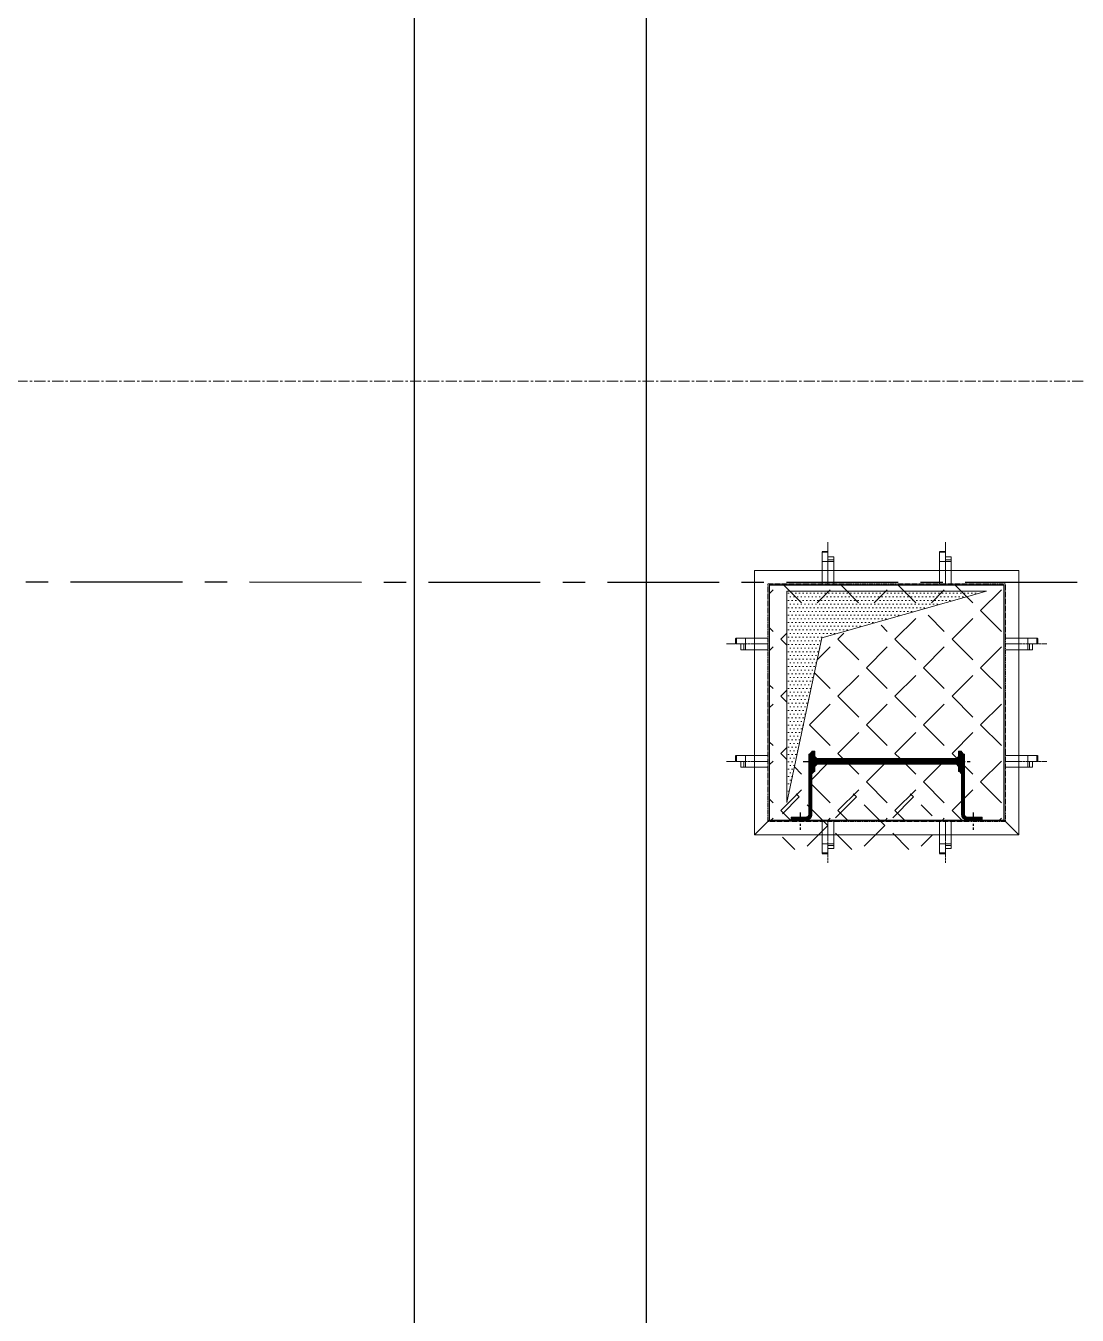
# Model space of a CAD drawing. Header units: millimetres. Extents: x 2640 to 417629, y -244569 to 49807.
# Drawn here: x 146642 to 151119, y -75669 to -70180 of the extents above; entities that cross this region are included whole.
import ezdxf

# ---------------------------------------------------------------- set-up
doc = ezdxf.new("R2010")
doc.units = ezdxf.units.MM
doc.linetypes.add('CENTER', pattern=[50.8, 31.75, -6.35, 6.35, -6.35])
doc.linetypes.add('HIDDEN', pattern=[9.525, 6.35, -3.175])
for name, color, linetype, lineweight in [('1-column', 121, 'Continuous', 30), ('1COM-Dimension-C-M', 140, 'Continuous', 18), ('1GEC-Concrete-C-M', 92, 'Continuous', 20), ('AXE', 1, 'CENTER', 30), ('Axis', 1, 'CENTER', 9), ('Gusset & Base Plate', 11, 'Continuous', 9), ('H-Béton', 1, 'Continuous', 5), ('HATCH', 8, 'Continuous', 5), ('Hidden', 4, 'HIDDEN', 9), ('Maillage', 1, 'Continuous', 5), ('Steel Section', 35, 'Continuous', 13), ('Weld', 3, 'Continuous', 9)]:
    doc.layers.add(name, color=color, linetype=linetype, lineweight=lineweight)

# ---------------------------------------------------------------- blocks, each defined once
blk = doc.blocks.new('Terrain 55')
at = {"color": 5, "lineweight": 30}
blk.add_line((47666, 2756.8), (58921.5, -98531.2), dxfattribs=at)
blk = doc.blocks.new('A$C16EC08FB')
at = {"layer": 'Axis', "ltscale": 0.2}
blk.add_line((0, -45), (0, 96.3), dxfattribs=at)
at = {"layer": 'Hidden', "ltscale": 0.25}
for p, q in [((-20, -45), (-20, 46.6)), ((-20, 46.6), (0, 46.6)), ((0, 30.7), (0, 65.2)), ((0, 65.2), (20, 65.2)), ((0, 62), (20, 62)), ((20, -45), (20, 65.2)), ((-20, 36.7), (0, 36.7)), ((-20, 30.7), (20, 30.7))]:
    blk.add_line(p, q, dxfattribs=at)
blk = doc.blocks.new('A$C16F02D82')
at = {"layer": '1GEC-Concrete-C-M'}
blk.add_line((-1400, -800), (-600, -800), dxfattribs=at)
at = {"layer": 'Hidden', "ltscale": 0.5}
blk.add_lwpolyline([(-1405, -805), (-595, -805), (-595, 5), (-1405, 5)], close=True, dxfattribs=at)
at = {"layer": 'Steel Section'}
for p, q in [((-1400, 0), (-1450, 50)), ((-1450, -850), (-1400, -800))]:
    blk.add_line(p, q, dxfattribs=at)
for points in [[(-1450, -850), (-550, -850), (-550, 50), (-1450, 50)], [(-1400, -800), (-600, -800), (-600, 0), (-1400, 0)]]:
    blk.add_lwpolyline(points, close=True, dxfattribs=at)
at = {"layer": '1COM-Dimension-C-M'}
for p in [(-1200, 50), (-800, 50)]:
    blk.add_blockref('A$C16EC08FB', p, dxfattribs=at)
at = {"layer": '1COM-Dimension-C-M', "xscale": -1}
for p, rotation in [((-1450, -200), 90), ((-1450, -600), 90), ((-1200, -850), 180), ((-800, -850), 180)]:
    blk.add_blockref('A$C16EC08FB', p, dxfattribs=dict(at, rotation=rotation))
at = {"layer": '1COM-Dimension-C-M', "rotation": 270}
for p in [(-550, -200), (-550, -600)]:
    blk.add_blockref('A$C16EC08FB', p, dxfattribs=at)
blk = doc.blocks.new('A$C50184392')
at = {"layer": 'Weld'}
for points in [[(-255, -165), (-247.9, -165), (-255, -157.9)], [(255, -165), (247.9, -165), (255, -157.9)], [(-245, -190), (-237.9, -190), (-245, -182.9)], [(-245, -210), (-237.9, -210), (-245, -217.1)], [(245, -190), (237.9, -190), (245, -182.9)], [(245, -210), (237.9, -210), (245, -217.1)], [(-255, -225), (-262.1, -225), (-255, -232.1)], [(255, -225), (262.1, -225), (255, -232.1)]]:
    blk.add_hatch(color=256, dxfattribs=at).paths.add_polyline_path(points)
at = {"layer": 'AXE'}
for p, q in [((-295, -25.4), (-295, 33.7)), ((295, -25.4), (295, 33.7)), ((285, -200), (-285, -200))]:
    blk.add_line(p, q, dxfattribs=at)
at = {"layer": 'Gusset & Base Plate'}
for p, q in [((-325, 0), (-275, 0)), ((-325, -10), (-325, 0)), ((-302, -10), (-302, 0)), ((-288, -10), (-288, 0)), ((325, 0), (275, 0)), ((288, -10), (288, 0)), ((302, -10), (302, 0)), ((325, -10), (325, 0)), ((-325, -10), (-275, -10)), ((-265, -225), (-265, -20)), ((-255, -225), (-255, -20)), ((255, -225), (255, -20)), ((265, -225), (265, -20)), ((325, -10), (275, -10)), ((245, -190), (-245, -190)), ((245, -210), (-245, -210)), ((-265, -225), (-255, -225)), ((265, -225), (255, -225))]:
    blk.add_line(p, q, dxfattribs=at)
for points in [[(-255, -235), (-255, -165), (-245, -165), (-245, -235)], [(245, -235), (245, -165), (255, -165), (255, -235)]]:
    blk.add_lwpolyline(points, close=True, dxfattribs=at)
for centre, radius, start, end in [((-275, -20), 20, 0, 90), ((275, -20), 20, 90, 180), ((-275, -20), 10, 0, 90), ((275, -20), 10, 90, 180)]:
    blk.add_arc(centre, radius, start, end, dxfattribs=at)
at = {"layer": 'Weld'}
for p, q in [((-247.9, -165), (-255, -157.9)), ((247.9, -165), (255, -157.9)), ((-237.9, -190), (-245, -182.9)), ((-237.9, -210), (-245, -217.1)), ((237.9, -190), (245, -182.9)), ((237.9, -210), (245, -217.1)), ((-262.1, -225), (-255, -232.1)), ((262.1, -225), (255, -232.1))]:
    blk.add_line(p, q, dxfattribs=at)
blk = doc.blocks.new('ssdd')
at = {"layer": 'H-Béton'}
h = blk.add_hatch(dxfattribs=at)
h.set_pattern_fill('ANSI31', color=256, scale=1.25, angle=-270)
h.set_pattern_definition([(135, (2405453.73513, -1477651.02438), (-0.11048543456, -0.11048543456), [])])
h.paths.add_polyline_path([(2174737.6, -81200.1), (2174737.6, -81106.3), (2174725.1, -81106.3), (2174725.1, -81043.8, 0.41421), (2174712.6, -81031.3), (2174456.3, -81031.3), (2174456.3, -81027.7), (2174447.5, -81018.8), (2174443.8, -81018.8), (2174443.8, -81006.3), (2174466.2, -81006.3), (2174475.1, -80997.5), (2174475.1, -80402.7), (2174466.2, -80393.8), (2174443.8, -80393.8), (2174443.8, -80381.3), (2174447.5, -80381.3), (2174456.3, -80372.5), (2174456.3, -80368.8), (2174712.6, -80368.8, 0.414217), (2174725.1, -80356.3), (2174725.1, -80293.8), (2174737.6, -80293.8), (2174737.6, -80200.1), (2173737.6, -80200.1), (2173737.6, -81200.1), (2173800.1, -81200.1), (2173800.1, -81200.1)], flags=16)
h.paths.add_polyline_path([(2174712.6, -81018.8, -0.414214), (2174737.6, -81043.8), (2174737.6, -80356.3, -0.414214), (2174712.6, -80381.3), (2174540.2, -80381.3), (2174531.3, -80390.2), (2174531.3, -80393.8), (2174508.9, -80393.8), (2174500.1, -80402.7), (2174500.1, -80997.5), (2174508.9, -81006.3), (2174531.3, -81006.3), (2174531.3, -81010), (2174540.2, -81018.8)])
h.paths.add_polyline_path([(2174737.6, -81200.1), (2174737.6, -80200.1), (2173737.6, -80200.1), (2173737.6, -81200.1)], flags=17)
h.paths.add_polyline_path([(2174662.6, -80275.1), (2173962, -80424.5), (2173812.6, -81125.1), (2173812.6, -80275.1)], flags=0)
at = {"layer": 'HATCH'}
h = blk.add_hatch(dxfattribs=at)
h.set_pattern_fill('ANGLE', color=256, scale=625, angle=45, style=0)
h.set_pattern_definition([(45, (1944536.41, 1330073.37), (-121.533978, 121.533978), [125, -46.875]), (135, (1944536.41, 1330073.37), (-121.533978, -121.533978), [125, -46.875])])
h.paths.add_polyline_path([(2174737.6, -80200.1), (2174737.6, -80293.8), (2174725.1, -80293.8), (2174725.1, -80356.3, -0.41421), (2174712.6, -80368.8), (2174456.3, -80368.8), (2174456.3, -80372.5), (2174447.5, -80381.3), (2174443.8, -80381.3), (2174443.8, -80393.8), (2174466.2, -80393.8), (2174475.1, -80402.7), (2174475.1, -80997.5), (2174466.2, -81006.3), (2174443.8, -81006.3), (2174443.8, -81018.8), (2174447.5, -81018.8), (2174456.3, -81027.7), (2174456.3, -81031.3), (2174712.6, -81031.3, -0.414217), (2174725.1, -81043.8), (2174725.1, -81106.3), (2174737.6, -81106.3), (2174737.6, -81200.1), (2173737.6, -81200.1), (2173737.6, -80200.1)])
h.paths.add_polyline_path([(2173812.6, -80275.1), (2173812.6, -81125.1), (2174662.6, -81125.1), (2173962, -80975.7)], flags=16)
h.paths.add_polyline_path([(2174712.6, -80381.3, 0.414214), (2174737.6, -80356.3), (2174737.6, -81043.8, 0.414214), (2174712.6, -81018.8), (2174540.2, -81018.8), (2174531.3, -81010), (2174531.3, -81006.3), (2174508.9, -81006.3), (2174500.1, -80997.5), (2174500.1, -80402.7), (2174508.9, -80393.8), (2174531.3, -80393.8), (2174531.3, -80390.2), (2174540.2, -80381.3)])
h = blk.add_hatch(dxfattribs=at)
h.set_pattern_fill('DOTS', color=256, scale=250, angle=-90)
h.set_pattern_definition([(270, (1969939.068, 1189061.442), (15.625, -7.8125), [0, -15.625])])
h.paths.add_polyline_path([(2174662.6, -81125.1), (2173962, -80975.7), (2173762.5, -80275.1), (2173762.5, -81125.1)])
h = blk.add_hatch(dxfattribs=at)
h.set_pattern_fill('ANGLE', color=256, scale=625, angle=-135, style=0)
h.set_pattern_definition([(225, (2405578.74, -1477526.02), (121.533978, -121.533978), [125, -46.875]), (315, (2405578.74, -1477526.02), (121.533978, 121.533978), [125, -46.875])])
h.paths.add_polyline_path([(2174837.6, -81143.8, -0.414214), (2174862.6, -81168.8), (2174862.6, -80481.3, -0.414214), (2174837.6, -80506.3), (2174665.2, -80506.3), (2174656.3, -80515.2), (2174656.3, -80518.8), (2174633.9, -80518.8), (2174625.1, -80527.7), (2174625.1, -81122.5), (2174633.9, -81131.3), (2174656.3, -81131.3), (2174656.3, -81135), (2174665.2, -81143.8)])
at = {"layer": '1-column', "linetype": 'HIDDEN', "ltscale": 2}
blk.add_line((2174087.6, -81200.1), (2174737.6, -81200.1, 0), dxfattribs=at)
at = {"layer": '1-column', "linetype": 'Continuous', "ltscale": 2, "elevation": 0}
blk.add_lwpolyline([(2174737.6, -81200.1), (2174737.6, -80200.1), (2173737.6, -80200.1), (2173737.6, -81200.1)], close=True, dxfattribs=at)
at = {"layer": 'HATCH', "elevation": 0}
blk.add_lwpolyline([(2174662.6, -81125.1), (2173962, -80975.7), (2173762.5, -80275.1), (2173762.5, -81125.1)], close=True, dxfattribs=at)
at = {"layer": 'Maillage', "linetype": 'CENTER', "lineweight": 0, "ltscale": 1.5}
blk.add_line((2172868.8, -120296.5, 0), (2172868.8, -75806.3), dxfattribs=at)
at = {"layer": '1COM-Dimension-C-M', "xscale": -1.25, "yscale": 1.25, "zscale": 1.25}
blk.add_blockref('A$C16F02D82', (2172987.6, -80200.1, 0), dxfattribs=at)
at = {"layer": '1COM-Dimension-C-M', "xscale": 1.25, "yscale": 1.25, "zscale": 1.25, "rotation": 270}
blk.add_blockref('A$C50184392', (2174737.6, -80700.1, 0), dxfattribs=at)

msp = doc.modelspace()

# ---------------------------------------------------------------- linework, layer by layer
at = {"color": 36}
msp.add_lwpolyline([(149297.02288, -44310.77817), (179297.02288, -44309.02266, -0.4142307018), (180297.08139, -45309.02266), (180297.08139, -141860.77817, -0.4142135624), (179297.08139, -142860.77817), (149297.08139, -142860.77817, -0.4142135624), (148297.08139, -141860.77817), (148297.08139, -45310.77817, -0.4141964232)], format="xyb", close=True, dxfattribs=at)
at = {"layer": 'AXE', "ltscale": 15}
msp.add_line((183122.74573, -72559.29966), (66061.55679, -72526.82348), dxfattribs=at)

# ---------------------------------------------------------------- block references
for name, p, rotation in [('Terrain 55', (101604.62317, -37451.22368), 353.6591038176081), ('ssdd', (231007.77841, 2101175.93098), 270.0000000000001)]:
    msp.add_blockref(name, p, dxfattribs=dict(rotation=rotation))

doc.saveas('drawing.dxf')
